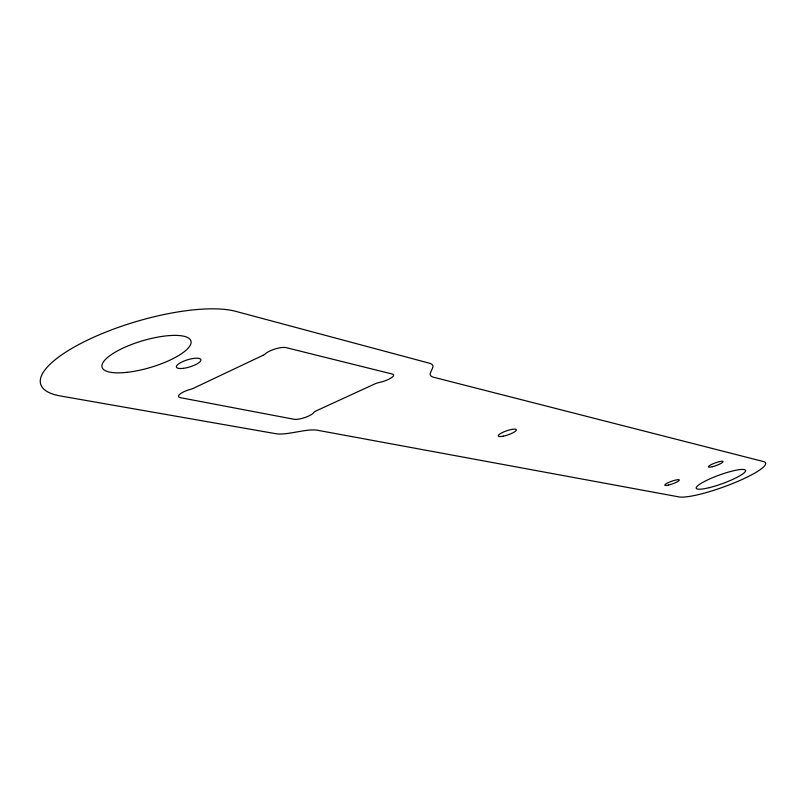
<?xml version="1.0" encoding="UTF-8"?>
<svg xmlns="http://www.w3.org/2000/svg" width="806" height="806" viewBox="0 0 806 806"><rect width="100%" height="100%" fill="white"/><g stroke="black" fill="none" stroke-linecap="round" stroke-linejoin="round"><path stroke-width="1.21" d="M432.58 368.01L430.525 372.614A35.021 9.037 -19 0 0 433.658 377.268L763.504 461.566A47.544 8.251 -19.9 0 1 734.447 482.794A47.544 8.251 -19.9 0 1 678.108 496.748L317.493 430.253A34.114 8.463 -17.7 0 0 303.026 430.898L290.583 433.013A35.051 8.957 -17.8 0 1 275.773 433.688L60.641 396.008A109.374 32.885 -16.5 0 1 87.088 340.323A109.374 32.885 -16.5 0 1 235.584 311.307L429.386 363.204A35.535 9.289 -18.5 0 1 432.58 368.01M262.827 355.406L193.732 388.139A6.176 1.743 -16.9 0 1 190.438 389.338A12.271 3.436 -16.9 0 0 179.94 394.114A12.271 3.436 -16.9 0 0 180.363 397.67L294.099 419.291A11.143 2.871 -17.8 0 0 304.96 417.518A11.143 2.871 -17.8 0 0 313.715 412.581A5.551 1.431 -17.9 0 1 316.284 410.828L374.83 383.928A5.602 1.461 -18.3 0 1 379.183 382.507A11.264 2.962 -18.4 0 0 390.96 378.024A11.264 2.962 -18.4 0 0 392.431 374.085L286.1 347.628A12.402 3.556 -17.6 0 0 275.37 348.887A12.402 3.556 -17.6 0 0 265.144 353.945A6.236 1.793 -17.5 0 1 262.827 355.406M183.214 368.352A12.795 3.738 -16.9 0 0 200.906 359.728A12.795 3.738 -16.9 0 0 181.824 362.005A12.795 3.738 -16.9 0 0 183.214 368.352M709.31 487.64A26.205 4.544 -19.9 0 0 745.58 470.513A26.205 4.544 -19.9 0 0 707.829 479.802A26.205 4.544 -19.9 0 0 709.31 487.64M712.343 466.724A7.778 1.4 -20 0 0 723.042 461.596A7.778 1.4 -20 0 0 711.769 464.347A7.778 1.4 -20 0 0 712.343 466.724M668.375 485.111A7.717 1.38 -19.7 0 0 679.327 480.064A7.717 1.38 -19.7 0 0 668.456 482.542A7.717 1.38 -19.7 0 0 668.375 485.111M503.337 436.167A9.561 2.136 -19.1 0 0 516.374 429.729A9.561 2.136 -19.1 0 0 502.279 432.61A9.561 2.136 -19.1 0 0 503.337 436.167M126.945 372.342A46.335 13.914 -16.5 0 0 190.992 341.2A46.335 13.914 -16.5 0 0 121.575 348.797A46.335 13.914 -16.5 0 0 126.945 372.342"/></g></svg>
